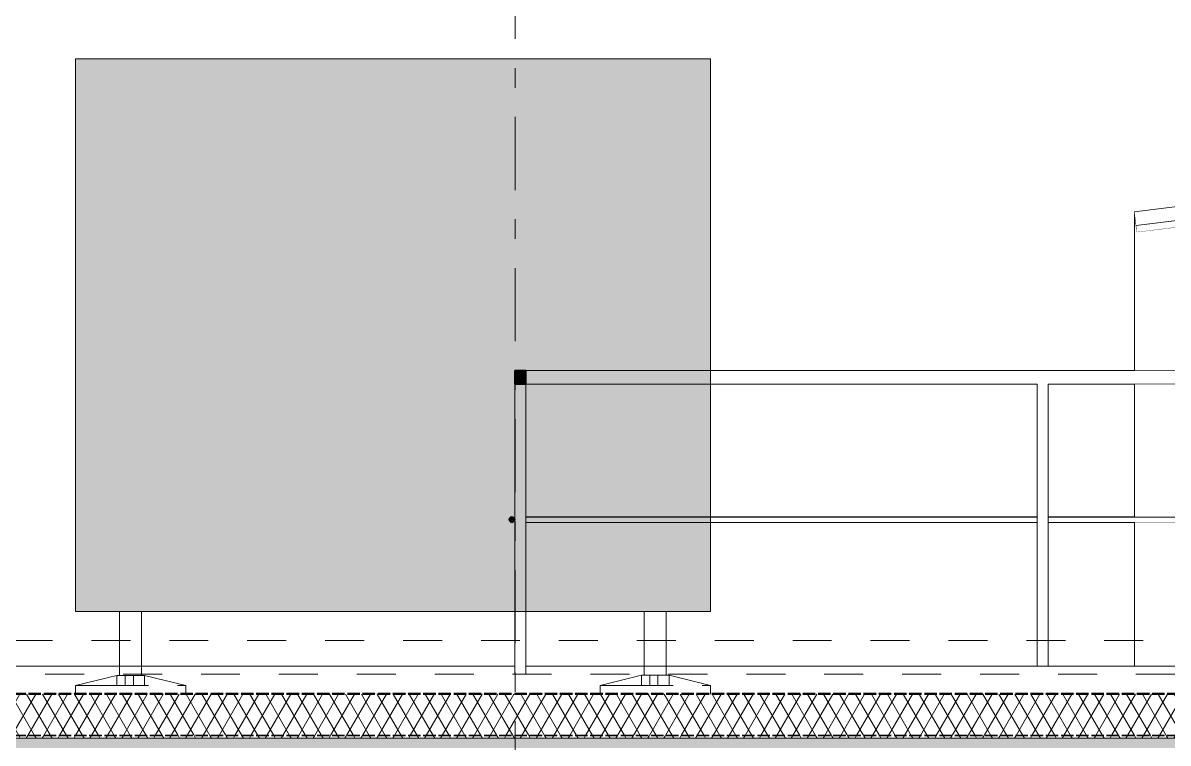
# Model space of a CAD drawing. Header units: millimetres. Extents: x -48147 to 1417267, y -496296 to 18123.
# Drawn here: x 1378748 to 1382896, y -475322 to -472715 of the extents above; entities that cross this region are included whole.
import ezdxf
from ezdxf.enums import TextEntityAlignment as Align

# ---------------------------------------------------------------- set-up
doc = ezdxf.new("R2010")
doc.units = ezdxf.units.MM
doc.header["$MEASUREMENT"] = 0
for name, pattern in [('Dashed', [2822.222233, 1411.111116, -1411.111116]), ('Double Dashed', [546.805537, 264.583325, -105.833328, 70.555556, -105.833328]), ('Hidden Line', [55, 45, -10]), ('Triple Dashed', [723.19442, 264.583325, -105.833328, 70.555556, -105.833328, 70.555556, -105.833328]), ('Wipeout_Contour', [1000, 0, -1000])]:
    doc.linetypes.add(name, pattern=pattern)
for name, color, linetype, lineweight, true_color in [('0_Pen_No__105', 7, 'Continuous', 15, 0xa6a6a6), ('New_A-15-MG_Structural_Grid_Phase_2_Pen_No__222', 7, 'Continuous', 13, 0x65af33), ('New_A-20-M_Roof_Pen_No__149', 7, 'Continuous', 0, 0x2a2a2a), ('New_A-20-M_Roof_Pen_No__162', 7, 'Continuous', 0, 0xe47200), ('New_A-20-M_Roof_Pen_No__81', 7, 'Continuous', 20, 0x6a6a6a), ('New_A-25-M_Wall_Ext_Pen_No__104', 7, 'Continuous', 15, 0xa6a6a6), ('New_A-25-M_Wall_Ext_Pen_No__44', 7, 'Continuous', 35, 0x444444), ('New_A-25-M_Wall_Ext_Pen_No__64', 7, 'Continuous', 20, 0x606060)]:
    doc.layers.add(name, color=color, linetype=linetype, lineweight=lineweight, true_color=true_color)
for name, color, linetype, lineweight in [('A-15-M_Bracing_Pen_No__1', 7, 'Continuous', 13), ('A-25-M_Wall_Int_Pen_No__2', 8, 'Continuous', 15), ('A-95-P_Drawing_Pen_No__1', 7, 'Continuous', 13), ('A-95-P_Drawing_Pen_No__121', 255, 'Continuous', 0), ('New_A-20-M_Floor_Slab_Pen_No__87', 8, 'Continuous', 20), ('New_A-20-M_Roof_Pen_No__195', 7, 'Continuous', 35), ('New_A-20-M_Roof_Pen_No__85', 8, 'Continuous', 20), ('New_A-20-M_Roof_Pen_No__92', 8, 'Continuous', 13)]:
    doc.layers.add(name, color=color, linetype=linetype, lineweight=lineweight)
for name, color, linetype in [('New_A-15-MG_Structural_Grid_Phase_2', 7, 'Continuous'), ('New_A-20-M_Floor_Slab', 7, 'Continuous'), ('New_A-20-M_Roof', 7, 'Continuous'), ('New_A-25-M_Wall_Ext', 7, 'Continuous')]:
    doc.layers.add(name, color=color, linetype=linetype)
doc.styles.add('GENERATED_STYLE_2', font='')
doc.styles.get('GENERATED_STYLE_2').set_extended_font_data('Swis721 BT')
pattern_1 = [(60, (1376122.47, -491272.82), (-43.30127, 25), []), (120, (1376122.47, -491272.82), (43.30127, 25), [])]

# ---------------------------------------------------------------- blocks, each defined once
blk = doc.blocks.new('Section Elem_86_2', base_point=(1376122.5, -491272.8))
at = {"color": 254, "linetype": 'Wipeout_Contour', "lineweight": 0, "ltscale": 5848633.848455998}
blk.add_wipeout([(1382441.8, -474022.8), (1383951.8, -474022.8), (1383951.8, -473972.8), (1382441.8, -473972.8)], dxfattribs=at).dxf.layer = 'New_A-25-M_Wall_Ext'
at = {"color": 254, "linetype": 'Wipeout_Contour', "lineweight": 0, "ltscale": 5849115.119862352}
blk.add_wipeout([(1382461.8, -474504.2), (1383839.4, -474504.2), (1383839.4, -474502.8), (1382461.8, -474502.8)], dxfattribs=at).dxf.layer = 'New_A-25-M_Wall_Ext'
at = {"layer": 'New_A-25-M_Wall_Ext_Pen_No__64', "linetype": 'Continuous'}
blk.add_line((1382441.8, -473972.8), (1383951.8, -473972.8), dxfattribs=at)
at = {"color": 254, "linetype": 'Wipeout_Contour', "lineweight": 0, "ltscale": 5851810.892506142}
blk.add_wipeout([(1383971.8, -474022.8), (1383931.8, -474022.8), (1383931.8, -474466.6), (1383971.8, -474466.6)], dxfattribs=at).dxf.layer = 'New_A-25-M_Wall_Ext'
at = {"color": 254, "linetype": 'Wipeout_Contour', "lineweight": 0, "ltscale": 5849118.364833107}
blk.add_wipeout([(1382461.8, -474507.8), (1383839.4, -474507.8), (1383839.4, -474504.2), (1382461.8, -474504.2)], dxfattribs=at).dxf.layer = 'New_A-25-M_Wall_Ext'
at = {"layer": 'New_A-25-M_Wall_Ext_Pen_No__64', "linetype": 'Continuous'}
for p, q in [((1382461.8, -474022.8), (1383931.8, -474022.8)), ((1383931.8, -474466.6), (1383931.8, -474022.8)), ((1383971.8, -474466.6), (1383971.8, -474022.8))]:
    blk.add_line(p, q, dxfattribs=at)
at = {"color": 254, "linetype": 'Wipeout_Contour', "lineweight": 0, "ltscale": 5849123.985306924}
blk.add_wipeout([(1382461.8, -474512.8), (1383839.4, -474512.8), (1383839.4, -474507.8), (1382461.8, -474507.8)], dxfattribs=at).dxf.layer = 'New_A-25-M_Wall_Ext'
at = {"color": 254, "linetype": 'Wipeout_Contour', "lineweight": 0, "ltscale": 5849130.475347519}
blk.add_wipeout([(1382461.8, -474517.8), (1383839.4, -474517.8), (1383839.4, -474512.8), (1382461.8, -474512.8)], dxfattribs=at).dxf.layer = 'New_A-25-M_Wall_Ext'
at = {"color": 254, "linetype": 'Wipeout_Contour', "lineweight": 0, "ltscale": 5849136.09594283}
blk.add_wipeout([(1382461.8, -474521.5), (1383839.4, -474521.5), (1383839.4, -474517.8), (1382461.8, -474517.8)], dxfattribs=at).dxf.layer = 'New_A-25-M_Wall_Ext'
at = {"color": 254, "linetype": 'Wipeout_Contour', "lineweight": 0, "ltscale": 5849139.34099531}
blk.add_wipeout([(1382461.8, -474522.8), (1383839.4, -474522.8), (1383839.4, -474521.5), (1382461.8, -474521.5)], dxfattribs=at).dxf.layer = 'New_A-25-M_Wall_Ext'
at = {"layer": 'New_A-25-M_Wall_Ext_Pen_No__64', "linetype": 'Continuous'}
for p, q in [((1382461.8, -474502.8), (1383839.4, -474502.8)), ((1382461.8, -474522.8), (1383839.4, -474522.8))]:
    blk.add_line(p, q, dxfattribs=at)
blk = doc.blocks.new('Section Elem_87_2', base_point=(1376122.5, -491272.8))
at = {"color": 254, "linetype": 'Wipeout_Contour', "lineweight": 0, "ltscale": 5842235.378009548}
blk.add_wipeout([(1380569.7, -474022.8), (1382441.8, -474022.8), (1382441.8, -473972.8), (1380569.7, -473972.8)], dxfattribs=at).dxf.layer = 'New_A-25-M_Wall_Ext'
at = {"layer": 'New_A-25-M_Wall_Ext_Pen_No__64', "linetype": 'Continuous'}
blk.add_line((1380569.7, -473972.8), (1382441.8, -473972.8), dxfattribs=at)
at = {"color": 254, "linetype": 'Wipeout_Contour', "lineweight": 0, "ltscale": 5846471.972700411}
blk.add_wipeout([(1382461.8, -474022.8), (1382421.8, -474022.8), (1382421.8, -475043.3), (1382461.8, -475043.3)], dxfattribs=at).dxf.layer = 'New_A-25-M_Wall_Ext'
at = {"layer": 'New_A-25-M_Wall_Ext_Pen_No__64', "linetype": 'Continuous'}
for p, q in [((1380569.7, -474022.8), (1382421.8, -474022.8)), ((1382461.8, -475043.3), (1382461.8, -474022.8))]:
    blk.add_line(p, q, dxfattribs=at)
at = {"color": 254, "linetype": 'Wipeout_Contour', "lineweight": 0, "ltscale": 5842854.281209886}
blk.add_wipeout([(1380569.7, -474504.2), (1382421.8, -474504.2), (1382421.8, -474502.8), (1380569.7, -474502.8)], dxfattribs=at).dxf.layer = 'New_A-25-M_Wall_Ext'
at = {"color": 254, "linetype": 'Wipeout_Contour', "lineweight": 0, "ltscale": 5842857.529647386}
blk.add_wipeout([(1380569.7, -474507.8), (1382421.8, -474507.8), (1382421.8, -474504.2), (1380569.7, -474504.2)], dxfattribs=at).dxf.layer = 'New_A-25-M_Wall_Ext'
at = {"color": 254, "linetype": 'Wipeout_Contour', "lineweight": 0, "ltscale": 5842863.156168079}
blk.add_wipeout([(1380569.7, -474512.8), (1382421.8, -474512.8), (1382421.8, -474507.8), (1380569.7, -474507.8)], dxfattribs=at).dxf.layer = 'New_A-25-M_Wall_Ext'
at = {"color": 254, "linetype": 'Wipeout_Contour', "lineweight": 0, "ltscale": 5842869.653170612}
blk.add_wipeout([(1380569.7, -474517.8), (1382421.8, -474517.8), (1382421.8, -474512.8), (1380569.7, -474512.8)], dxfattribs=at).dxf.layer = 'New_A-25-M_Wall_Ext'
at = {"color": 254, "linetype": 'Wipeout_Contour', "lineweight": 0, "ltscale": 5842875.279782612}
blk.add_wipeout([(1380569.7, -474521.5), (1382421.8, -474521.5), (1382421.8, -474517.8), (1380569.7, -474517.8)], dxfattribs=at).dxf.layer = 'New_A-25-M_Wall_Ext'
at = {"color": 254, "linetype": 'Wipeout_Contour', "lineweight": 0, "ltscale": 5842878.52831101}
blk.add_wipeout([(1380569.7, -474522.8), (1382421.8, -474522.8), (1382421.8, -474521.5), (1380569.7, -474521.5)], dxfattribs=at).dxf.layer = 'New_A-25-M_Wall_Ext'
at = {"layer": 'New_A-25-M_Wall_Ext_Pen_No__64', "linetype": 'Continuous'}
for p, q in [((1382421.8, -475043.3), (1382421.8, -474022.8)), ((1380569.7, -474502.8), (1382421.8, -474502.8)), ((1380569.7, -474522.8), (1382421.8, -474522.8))]:
    blk.add_line(p, q, dxfattribs=at)
blk = doc.blocks.new('Section Elem_91_2', base_point=(1376122.5, -491272.8))
at = {"layer": 'New_A-25-M_Wall_Ext_Pen_No__44', "linetype": 'Continuous'}
blk.add_line((1380569.7, -473972.8), (1380529.7, -473972.8), dxfattribs=at)
at = {"color": 254, "linetype": 'Wipeout_Contour', "lineweight": 0, "ltscale": 5839333.272406468}
blk.add_wipeout([(1380529.7, -475072.8), (1380569.7, -475072.8), (1380569.7, -474022.8), (1380529.7, -474022.8)], dxfattribs=at).dxf.layer = 'New_A-25-M_Wall_Ext'
at = {"layer": 'New_A-25-M_Wall_Ext_Pen_No__104', "linetype": 'Continuous'}
for points in [[(1380529.7, -474022.8), (1380569.7, -474022.8), (1380569.7, -473972.8), (1380529.7, -473972.8)], [(1380514.7, -474521.5), (1380519.7, -474522.8), (1380524.7, -474521.5), (1380528.3, -474517.8), (1380529.7, -474512.8), (1380528.3, -474507.8), (1380524.7, -474504.2), (1380519.7, -474502.8), (1380514.7, -474504.2), (1380511, -474507.8), (1380509.7, -474512.8), (1380511, -474517.8)]]:
    blk.add_hatch(color=256, dxfattribs=at).paths.add_polyline_path(points)
at = {"layer": 'New_A-25-M_Wall_Ext_Pen_No__44', "linetype": 'Continuous'}
for p, q in [((1380529.7, -473972.8), (1380529.7, -474022.8)), ((1380569.7, -473972.8), (1380569.7, -474022.8)), ((1380569.7, -474022.8), (1380529.7, -474022.8)), ((1380511, -474507.8), (1380509.7, -474512.8)), ((1380514.7, -474504.2), (1380511, -474507.8)), ((1380519.7, -474502.8), (1380514.7, -474504.2)), ((1380519.7, -474502.8), (1380524.7, -474504.2)), ((1380524.7, -474504.2), (1380528.3, -474507.8)), ((1380528.3, -474507.8), (1380529.7, -474512.8)), ((1380509.7, -474512.8), (1380511, -474517.8)), ((1380511, -474517.8), (1380514.7, -474521.5)), ((1380514.7, -474521.5), (1380519.7, -474522.8)), ((1380524.7, -474521.5), (1380519.7, -474522.8)), ((1380528.3, -474517.8), (1380524.7, -474521.5)), ((1380529.7, -474512.8), (1380528.3, -474517.8))]:
    blk.add_line(p, q, dxfattribs=at)
at = {"layer": 'New_A-25-M_Wall_Ext_Pen_No__64', "linetype": 'Continuous'}
for p, q in [((1380529.7, -475072.8), (1380529.7, -474022.8)), ((1380569.7, -475072.8), (1380569.7, -474022.8)), ((1380528.3, -474517.8), (1380528.3, -474517.8)), ((1380529.7, -475072.8), (1380569.7, -475072.8))]:
    blk.add_line(p, q, dxfattribs=at)
blk = doc.blocks.new('Section Elem_92_2', base_point=(1376122.5, -491272.8))
at = {"layer": 'New_A-25-M_Wall_Ext_Pen_No__64', "linetype": 'Continuous'}
for p, q in [((1380528.3, -474507.8), (1380528.3, -474507.8)), ((1380524.7, -474521.5), (1380524.7, -474521.5)), ((1380528.3, -474517.8), (1380528.3, -474517.8)), ((1380529.7, -474512.8), (1380529.7, -474512.8))]:
    blk.add_line(p, q, dxfattribs=at)
blk = doc.blocks.new('Section Elem_93_2', base_point=(1376122.5, -491272.8))
at = {"layer": 'New_A-25-M_Wall_Ext_Pen_No__64', "linetype": 'Continuous'}
for p, q in [((1380528.3, -474507.8), (1380528.3, -474507.8)), ((1380524.7, -474521.5), (1380524.7, -474521.5)), ((1380528.3, -474517.8), (1380528.3, -474517.8)), ((1380529.7, -474512.8), (1380529.7, -474512.8))]:
    blk.add_line(p, q, dxfattribs=at)
blk = doc.blocks.new('Section Elem_94_2', base_point=(1376122.5, -491272.8))
at = {"layer": 'New_A-25-M_Wall_Ext_Pen_No__64', "linetype": 'Continuous'}
for p, q in [((1380528.3, -474507.8), (1380528.3, -474507.8)), ((1380524.7, -474521.5), (1380524.7, -474521.5)), ((1380528.3, -474517.8), (1380528.3, -474517.8)), ((1380529.7, -474512.8), (1380529.7, -474512.8))]:
    blk.add_line(p, q, dxfattribs=at)
blk = doc.blocks.new('Section Elem_95_2', base_point=(1376122.5, -491272.8))
at = {"layer": 'New_A-25-M_Wall_Ext_Pen_No__64', "linetype": 'Continuous'}
for p, q in [((1380528.3, -474507.8), (1380528.3, -474507.8)), ((1380524.7, -474521.5), (1380524.7, -474521.5)), ((1380528.3, -474517.8), (1380528.3, -474517.8)), ((1380529.7, -474512.8), (1380529.7, -474512.8))]:
    blk.add_line(p, q, dxfattribs=at)
blk = doc.blocks.new('Section Elem_96_2', base_point=(1376122.5, -491272.8))
at = {"layer": 'New_A-25-M_Wall_Ext_Pen_No__64', "linetype": 'Continuous'}
for p, q in [((1380528.3, -474507.8), (1380528.3, -474507.8)), ((1380524.7, -474521.5), (1380524.7, -474521.5)), ((1380528.3, -474517.8), (1380528.3, -474517.8)), ((1380529.7, -474512.8), (1380529.7, -474512.8))]:
    blk.add_line(p, q, dxfattribs=at)
blk = doc.blocks.new('Section Elem_182_2', base_point=(1376122.5, -491272.8))
at = {"color": 254, "linetype": 'Wipeout_Contour', "lineweight": 0, "ltscale": 7308624.232503758}
blk.add_wipeout([(1382774.8, -473398.3), (1382774.8, -473972.8), (1382974.8, -473972.8), (1382974.8, -473448.3), (1382783.8, -473471.7)], dxfattribs=at).dxf.layer = 'New_A-20-M_Floor_Slab'
at = {"color": 254, "linetype": 'Wipeout_Contour', "lineweight": 0, "ltscale": 5848434.513953546}
blk.add_wipeout([(1382774.8, -475043.3), (1382974.8, -475043.3), (1382974.8, -474522.8), (1382774.8, -474522.8)], dxfattribs=at).dxf.layer = 'New_A-20-M_Floor_Slab'
at = {"layer": 'New_A-20-M_Floor_Slab_Pen_No__87', "linetype": 'Continuous'}
for p, q in [((1382774.8, -473398.3), (1382774.8, -473972.8)), ((1382774.8, -473398.3), (1382780.9, -473447.9)), ((1382780.9, -473447.9), (1382783.8, -473471.7)), ((1382783.8, -473471.7), (1382974.8, -473448.3))]:
    blk.add_line(p, q, dxfattribs=at)
at = {"color": 254, "linetype": 'Wipeout_Contour', "lineweight": 0, "ltscale": 5847759.117154498}
blk.add_wipeout([(1382974.8, -474022.8), (1382774.8, -474022.8), (1382774.8, -474502.8), (1382974.8, -474502.8)], dxfattribs=at).dxf.layer = 'New_A-20-M_Floor_Slab'
at = {"layer": 'New_A-20-M_Floor_Slab_Pen_No__87', "linetype": 'Continuous'}
for p, q in [((1382774.8, -474022.8), (1382774.8, -474502.8)), ((1382774.8, -474522.8), (1382774.8, -475043.3))]:
    blk.add_line(p, q, dxfattribs=at)
blk = doc.blocks.new('Section Elem_184_2', base_point=(1376122.5, -491272.8))
at = {"color": 254, "linetype": 'Wipeout_Contour', "lineweight": 0, "ltscale": 5848966.592654136}
blk.add_wipeout([(1382774.8, -473398.3), (1382780.9, -473447.9), (1384250, -473267.5), (1384243.9, -473217.9)], dxfattribs=at).dxf.layer = 'New_A-20-M_Roof'
at = {"color": 254, "linetype": 'Wipeout_Contour', "lineweight": 0, "ltscale": 5849031.210177423}
blk.add_wipeout([(1382780.9, -473447.9), (1382783.8, -473471.7), (1384252.9, -473291.3), (1384250, -473267.5)], dxfattribs=at).dxf.layer = 'New_A-20-M_Roof'
at = {"layer": 'New_A-20-M_Roof_Pen_No__92', "linetype": 'Continuous'}
for p, q in [((1384243.9, -473217.9), (1382774.8, -473398.3)), ((1384243.9, -473217.9), (1384250, -473267.5)), ((1382780.9, -473447.9), (1384250, -473267.5)), ((1384243.9, -473292.4), (1384252.9, -473291.3)), ((1384250, -473267.5), (1384252.9, -473291.3))]:
    blk.add_line(p, q, dxfattribs=at)
blk = doc.blocks.new('*X302', base_point=(1376122.5, -491272.8))
at = {"layer": 'New_A-20-M_Roof_Pen_No__162', "linetype": 'Continuous'}
for points in [[(1378823.3, -475144.2), (1378973.3, -475144.2), (1378973.3, -475142.2), (1378823.3, -475142.2)], [(1379123.3, -475144.2), (1379273.3, -475144.2), (1379273.3, -475142.2), (1379123.3, -475142.2)], [(1379423.3, -475144.2), (1379573.3, -475144.2), (1379573.3, -475142.2), (1379423.3, -475142.2)], [(1379723.3, -475144.2), (1379873.3, -475144.2), (1379873.3, -475142.2), (1379723.3, -475142.2)], [(1380023.3, -475144.2), (1380173.3, -475144.2), (1380173.3, -475142.2), (1380023.3, -475142.2)], [(1380323.3, -475144.2), (1380473.3, -475144.2), (1380473.3, -475142.2), (1380323.3, -475142.2)], [(1380623.3, -475144.2), (1380773.3, -475144.2), (1380773.3, -475142.2), (1380623.3, -475142.2)], [(1380923.3, -475144.2), (1381073.3, -475144.2), (1381073.3, -475142.2), (1380923.3, -475142.2)], [(1381223.3, -475144.2), (1381373.3, -475144.2), (1381373.3, -475142.2), (1381223.3, -475142.2)], [(1381523.3, -475144.2), (1381673.3, -475144.2), (1381673.3, -475142.2), (1381523.3, -475142.2)], [(1381823.3, -475144.2), (1381973.3, -475144.2), (1381973.3, -475142.2), (1381823.3, -475142.2)], [(1382123.3, -475144.2), (1382273.3, -475144.2), (1382273.3, -475142.2), (1382123.3, -475142.2)], [(1382423.3, -475144.2), (1382573.3, -475144.2), (1382573.3, -475142.2), (1382423.3, -475142.2)], [(1382723.3, -475144.2), (1382873.3, -475144.2), (1382873.3, -475142.2), (1382723.3, -475142.2)]]:
    blk.add_hatch(color=256, dxfattribs=at).paths.add_polyline_path(points)
blk = doc.blocks.new('Section Elem_273_2', base_point=(1376122.5, -491272.8))
at = {"layer": 'New_A-20-M_Roof_Pen_No__92', "linetype": 'Continuous'}
for p, q in [((1375235.3, -475043.3), (1380529.7, -475043.3)), ((1380569.7, -475043.3), (1383839.4, -475043.3))]:
    blk.add_line(p, q, dxfattribs=at)
at = {"color": 254, "linetype": 'Wipeout_Contour', "lineweight": 0, "ltscale": 5812149.366421535}
blk.add_wipeout([(1360665.6, -475142.2), (1360665.6, -475144.2), (1385633.6, -475144.2), (1385633.6, -475142.2)], dxfattribs=at).dxf.layer = 'New_A-20-M_Roof'
at = {"layer": 'New_A-20-M_Roof'}
blk.add_blockref('*X302', (1376122.5, -491272.8), dxfattribs=at)
at = {"color": 254, "linetype": 'Wipeout_Contour', "lineweight": 0, "ltscale": 5812248.020147721}
blk.add_wipeout([(1360665.6, -475144.2), (1360664.7, -475294.2), (1385633.6, -475294.2), (1385633.6, -475144.2)], dxfattribs=at).dxf.layer = 'New_A-20-M_Roof'
at = {"layer": 'New_A-20-M_Roof_Pen_No__85', "linetype": 'Continuous'}
h = blk.add_hatch(dxfattribs=at)
h.set_pattern_fill('Batt_Insulation_0002', color=256, style=0, pattern_type=2)
h.set_pattern_definition(pattern_1)
h.paths.add_polyline_path([(1360665.6, -475144.2), (1360664.7, -475294.2), (1385633.6, -475294.2), (1385633.6, -475144.2)])
at = {"layer": 'New_A-20-M_Roof_Pen_No__195', "linetype": 'Hidden Line'}
for p, q in [((1385633.6, -475142.2), (1360665.6, -475142.2)), ((1385633.6, -475144.2), (1360665.6, -475144.2))]:
    blk.add_line(p, q, dxfattribs=at)
at = {"color": 254, "linetype": 'Wipeout_Contour', "lineweight": 0, "ltscale": 5812351.867355902}
blk.add_wipeout([(1360664.7, -475294.2), (1360664.7, -475304.2), (1385633.6, -475304.2), (1385633.6, -475294.2)], dxfattribs=at).dxf.layer = 'New_A-20-M_Roof'
at = {"layer": 'New_A-20-M_Roof_Pen_No__81', "linetype": 'Continuous', "lineweight": 0, "true_color": 0x353535}
blk.add_hatch(color=250, dxfattribs=at).paths.add_polyline_path([(1360664.7, -475304.2), (1360664.5, -475339.3), (1385633.6, -475339.3), (1385633.6, -475304.2)])
at = {"layer": 'New_A-20-M_Roof_Pen_No__85', "linetype": 'Continuous'}
h = blk.add_hatch(dxfattribs=at)
h.set_pattern_fill('Batt_Insulation_0002', color=256, style=0, pattern_type=2)
h.set_pattern_definition(pattern_1)
h.paths.add_polyline_path([(1360664.7, -475294.2), (1360664.7, -475304.2), (1385633.6, -475304.2), (1385633.6, -475294.2)])
at = {"layer": 'New_A-20-M_Roof_Pen_No__149', "linetype": 'Continuous'}
blk.add_line((1385633.6, -475304.2), (1360664.7, -475304.2), dxfattribs=at)
at = {"layer": 'New_A-20-M_Roof_Pen_No__195', "linetype": 'Hidden Line'}
blk.add_line((1385633.6, -475294.2), (1360664.7, -475294.2), dxfattribs=at)
blk = doc.blocks.new('Standard grid marker[3]_2', base_point=(1380531.7, -469868.2))
at = {"layer": 'New_A-15-MG_Structural_Grid_Phase_2_Pen_No__222', "linetype": 'Double Dashed'}
blk.add_line((1380531.7, -470868.2), (1380531.7, -494272.8), dxfattribs=at)
at = {"layer": 'New_A-15-MG_Structural_Grid_Phase_2_Pen_No__222', "style": 'GENERATED_STYLE_2'}
for tag, p in [('AC_MarkerText_1_0', (1380531.7, -469597.6)), ('AC_MarkerText_1_1', (1380531.7, -495502.2))]:
    blk.add_attdef(tag, text='', height=175, rotation=360, dxfattribs=at).set_placement(p, align=Align.MIDDLE_CENTER)
blk = doc.blocks.new('S-25 Building Section_STORY_MARKER', base_point=(1376122.5, -491272.8))
at = {"layer": '0_Pen_No__105', "linetype": 'Dashed', "ltscale": 0.1}
blk.add_line((1357662.3, -475072.8), (1413604.9, -475072.8), dxfattribs=at)

msp = doc.modelspace()

# ---------------------------------------------------------------- block references
at = {"layer": 'New_A-25-M_Wall_Ext'}
msp.add_blockref('Section Elem_86_2', (1376122.5, -491272.8), dxfattribs=at)

# ---------------------------------------------------------------- next in the draw order: block references
at = {"layer": 'New_A-20-M_Floor_Slab'}
msp.add_blockref('Section Elem_182_2', (1376122.5, -491272.8), dxfattribs=at)
at = {"layer": 'New_A-25-M_Wall_Ext'}
msp.add_blockref('Section Elem_87_2', (1376122.5, -491272.8), dxfattribs=at)

# ---------------------------------------------------------------- next in the draw order: block references
at = {"layer": 'New_A-20-M_Roof'}
msp.add_blockref('Section Elem_184_2', (1376122.5, -491272.8), dxfattribs=at)
at = {"layer": 'New_A-25-M_Wall_Ext'}
msp.add_blockref('Section Elem_91_2', (1376122.5, -491272.8), dxfattribs=at)

# ---------------------------------------------------------------- next in the draw order: hatches: boundary and pattern name
at = {"layer": 'A-95-P_Drawing_Pen_No__121', "linetype": 'Continuous'}
msp.add_hatch(color=256, dxfattribs=at).paths.add_polyline_path([(1381238.7, -474845.3), (1378938.3, -474845.3), (1378938.3, -472845.3), (1381238.7, -472845.3)])

# ---------------------------------------------------------------- next in the draw order: linework, layer by layer
at = {"layer": 'A-25-M_Wall_Int_Pen_No__2', "linetype": 'Dashed', "ltscale": 0.1}
msp.add_line((1360652.1, -474950), (1408945.9, -474950), dxfattribs=at)
at = {"layer": 'A-95-P_Drawing_Pen_No__1', "linetype": 'Continuous', "flags": 128}
msp.add_lwpolyline([(1381238.7, -474845.3), (1378938.3, -474845.3), (1378938.3, -472845.3), (1381238.7, -472845.3)], close=True, dxfattribs=at)

# ---------------------------------------------------------------- next in the draw order: block references
at = {"layer": 'New_A-20-M_Roof'}
msp.add_blockref('Section Elem_273_2', (1376122.5, -491272.8), dxfattribs=at)
at = {"layer": 'New_A-25-M_Wall_Ext'}
for name in ['Section Elem_92_2', 'Section Elem_93_2', 'Section Elem_94_2', 'Section Elem_95_2', 'Section Elem_96_2']:
    msp.add_blockref(name, (1376122.5, -491272.8), dxfattribs=at)

# ---------------------------------------------------------------- next in the draw order: linework, layer by layer
at = {"layer": 'A-15-M_Bracing_Pen_No__1', "linetype": 'Triple Dashed'}
for p, q in [((1379098.3, -475076.8), (1379098.3, -474845.6)), ((1379178.3, -475076.8), (1379178.3, -474845.6)), ((1380998.7, -475076.5), (1380998.7, -474845.3)), ((1381078.7, -475076.5), (1381078.7, -474845.3)), ((1378938.3, -475113.9), (1379088.3, -475076.8)), ((1379188.3, -475076.8), (1379088.3, -475076.8)), ((1379088.3, -475076.8), (1379088.3, -475113.9)), ((1379118.3, -475076.8), (1379118.3, -475113.9)), ((1379148.3, -475076.8), (1379148.3, -475113.9)), ((1379188.3, -475076.8), (1379338.3, -475113.9)), ((1379188.3, -475076.8), (1379188.3, -475113.9)), ((1380838.7, -475113.6), (1380988.7, -475076.5)), ((1381088.7, -475076.5), (1380988.7, -475076.5)), ((1380988.7, -475076.5), (1380988.7, -475113.6)), ((1381018.7, -475076.5), (1381018.7, -475113.6)), ((1381048.7, -475076.5), (1381048.7, -475113.6)), ((1381088.7, -475076.5), (1381238.7, -475113.6)), ((1381088.7, -475076.5), (1381088.7, -475113.6)), ((1378938.3, -475113.9), (1379338.3, -475113.9)), ((1378938.3, -475113.9), (1378938.3, -475145.6)), ((1379338.3, -475113.9), (1379338.3, -475145.6)), ((1380838.7, -475113.6), (1381238.7, -475113.6)), ((1380838.7, -475113.6), (1380838.7, -475145.3)), ((1381238.7, -475113.6), (1381238.7, -475145.3))]:
    msp.add_line(p, q, dxfattribs=at)

# ---------------------------------------------------------------- next in the draw order: block references
at = {"layer": 'New_A-15-MG_Structural_Grid_Phase_2', "color": 8, "linetype": 'Continuous', "lineweight": 15}
msp.add_blockref('Standard grid marker[3]_2', (1380531.7, -469868.2), dxfattribs=at)

# ---------------------------------------------------------------- next in the draw order: block references
at = {"linetype": 'Continuous', "lineweight": 0}
msp.add_blockref('S-25 Building Section_STORY_MARKER', (1376122.5, -491272.8), dxfattribs=at)

doc.saveas('drawing.dxf')
